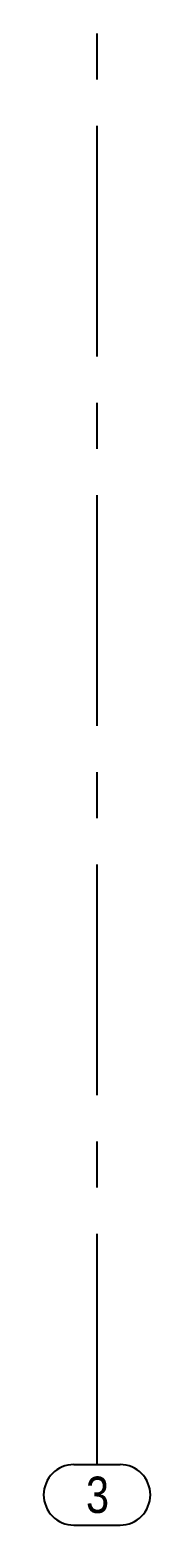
# Model space of a CAD drawing. Header units: millimetres. Extents: x 2368 to 8313, y 7493 to 11698.
# Drawn here: x 4307.2 to 4321.9, y 8731.3 to 8937 of the extents above; entities that cross this region are included whole.
import ezdxf

# ---------------------------------------------------------------- set-up
doc = ezdxf.new("R2010")
doc.units = ezdxf.units.MM
doc.linetypes.add('CENTER', pattern=[50.8, 31.75, -6.35, 6.35, -6.35])
doc.linetypes.add('XKITLINE00', pattern=[0])
doc.styles.add('ARIAL_NARROW', font='ARIALN.TTF')

msp = doc.modelspace()

# ---------------------------------------------------------------- linework, layer by layer
at = {"color": 6, "linetype": 'CENTER'}
msp.add_line((4314.5882, 8739.6288), (4314.5882, 9217.681), dxfattribs=at)
at = {"color": 3, "linetype": 'XKITLINE00'}
for p, q in [((4311.4017, 8739.6288), (4317.7746, 8739.6288)), ((4311.4017, 8731.2955), (4317.7746, 8731.2955))]:
    msp.add_line(p, q, dxfattribs=at)
for centre, start, end in [((4311.4017, 8735.4622), 90, 270), ((4317.7746, 8735.4622), 270, 90)]:
    msp.add_arc(centre, 4.1667, start, end, dxfattribs=at)

# ---------------------------------------------------------------- texts
at = {"color": 2, "linetype": 'XKITLINE00', "style": 'ARIAL_NARROW'}
msp.add_text('3', height=5, dxfattribs=at).set_placement((4313.0684, 8732.9622))

doc.saveas('drawing.dxf')
